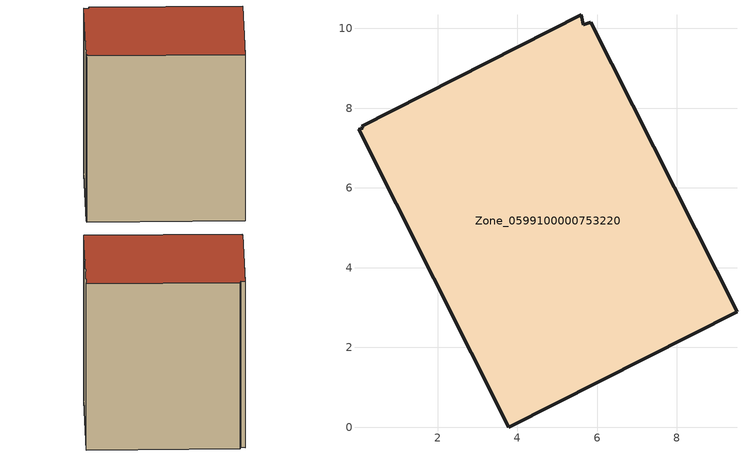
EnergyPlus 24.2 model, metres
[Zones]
Zone_0599100000753220
 floor ground (C_G): 5.61,10.34 5.65,10.09 5.84,10.16 9.51,2.89 3.79,0 0.01,7.47 0.13,7.49 0.1,7.55 z2.91
 wall outside (C_F): 5.61,10.34 0.1,7.55 0.13,7.49 0.01,7.47 3.79,0 9.51,2.89 5.84,10.16 5.65,10.09 5.61,10.34 z2.91:12.5
 roof outside (C_R): 5.65,10.09 5.61,10.34 0.1,7.55 0.13,7.49 0.01,7.47 3.79,0 9.51,2.89 5.84,10.16 z12.5
[BUILDING]
Pand.0599100000753220: North Axis=0; Terrain=City; Loads Convergence Tolerance Value=0.04; Temperature Convergence Tolerance Value=0.4; Solar Distribution=FullExterior; Maximum Number of Warmup Days=25; Minimum Number of Warmup Days=1
[Site:Location]
Rotterdam.The.Hague.AP_ZH_NLD Design_Conditions: Latitude=51.96; Longitude=4.45; Time Zone=1; Elevation=-4.5
[SITE:GROUNDTEMPERATURE:BUILDINGSURFACE]
18, 18, 18, 18, 18, 18, 18, 18, 18, 18, 18, 18
[MATERIAL] Thermal Absorptance=0.9; Solar Absorptance=0.7; Visible Absorptance=0.7
Name | Roughness | Thickness | Conductivity | Density | Specific Heat
G.TI.2006-2014 | MediumSmooth | 0.15 | 0.06 | 540 | 1210
F.TI.2006-2014 | Rough | 0.3 | 0.12 | 1920 | 840
R.TI.2006-2014 | MediumRough | 0.2 | 0.08 | 1500 | 1000
[CONSTRUCTION]
C_G: G.TI.2006-2014
C_F: F.TI.2006-2014
C_R: R.TI.2006-2014
[ZONE]
Zone_0599100000753220: Type=1; Multiplier=1; Ceiling Height=Autocalculate; Volume=Autocalculate; Floor Area=autocalculate; Part of Total Floor Area=Yes
[ZONEINFILTRATION:DESIGNFLOWRATE]
Infil_Zone_0599100000753220: Zone or ZoneList or Space or SpaceList=Zone_0599100000753220; Schedule=AlwaysOn; Design Flow Rate Calculation Method=Flow/Area; Flow Rate per Floor Area=0.0015; Constant Term Coefficient=1; Temperature Term Coefficient=0; Velocity Term Coefficient=0; Velocity Squared Term Coefficient=0
[HVACTEMPLATE:ZONE:IDEALLOADSAIRSYSTEM]
Zone_0599100000753220: Maximum Heating Supply Air Temperature=50; Minimum Cooling Supply Air Temperature=13; Maximum Heating Supply Air Humidity Ratio=0.0156; Minimum Cooling Supply Air Humidity Ratio=0.0077; Heating Limit=NoLimit; Cooling Limit=NoLimit; Dehumidification Control Type=ConstantSensibleHeatRatio; Cooling Sensible Heat Ratio=0.7; Dehumidification Setpoint=60; Humidification Control Type=None; Humidification Setpoint=30; Outdoor Air Method=None; Outdoor Air Flow Rate per Person=0.00944; Outdoor Air Flow Rate per Zone Floor Area=0; Outdoor Air Flow Rate per Zone=0; Demand Controlled Ventilation Type=None; Outdoor Air Economizer Type=NoEconomizer; Heat Recovery Type=None; Sensible Heat Recovery Effectiveness=0.7; Latent Heat Recovery Effectiveness=0.65
[ZONECONTROL:THERMOSTAT]
ThermostatControl_Zone_0599100000753220: Zone or ZoneList=Zone_0599100000753220; Control Type Schedule=DualSetpointControlType; Control 1=Thermostat_Zone_0599100000753220; Temperature Difference Between Cutout And Setpoint=0
[THERMOSTATSETPOINT:DUALSETPOINT]
Thermostat_Zone_0599100000753220: Heating Setpoint Temperature Schedule=HeatingSetpoint_Zone_0599100000753220; Cooling Setpoint Temperature Schedule=CoolingSetpoint_Zone_0599100000753220
[SCHEDULE:COMPACT]
HeatingSetpoint_Zone_0599100000753220: Through: 12/31, For: AllDays, Until: 24:00, 21
CoolingSetpoint_Zone_0599100000753220: Through: 12/31, For: AllDays, Until: 24:00, 24
DualSetpointControlType: Through: 12/31, For: AllDays, Until: 24:00, 4
AlwaysOn: Through: 12/31, For: AllDays, Until: 24:00, 1
